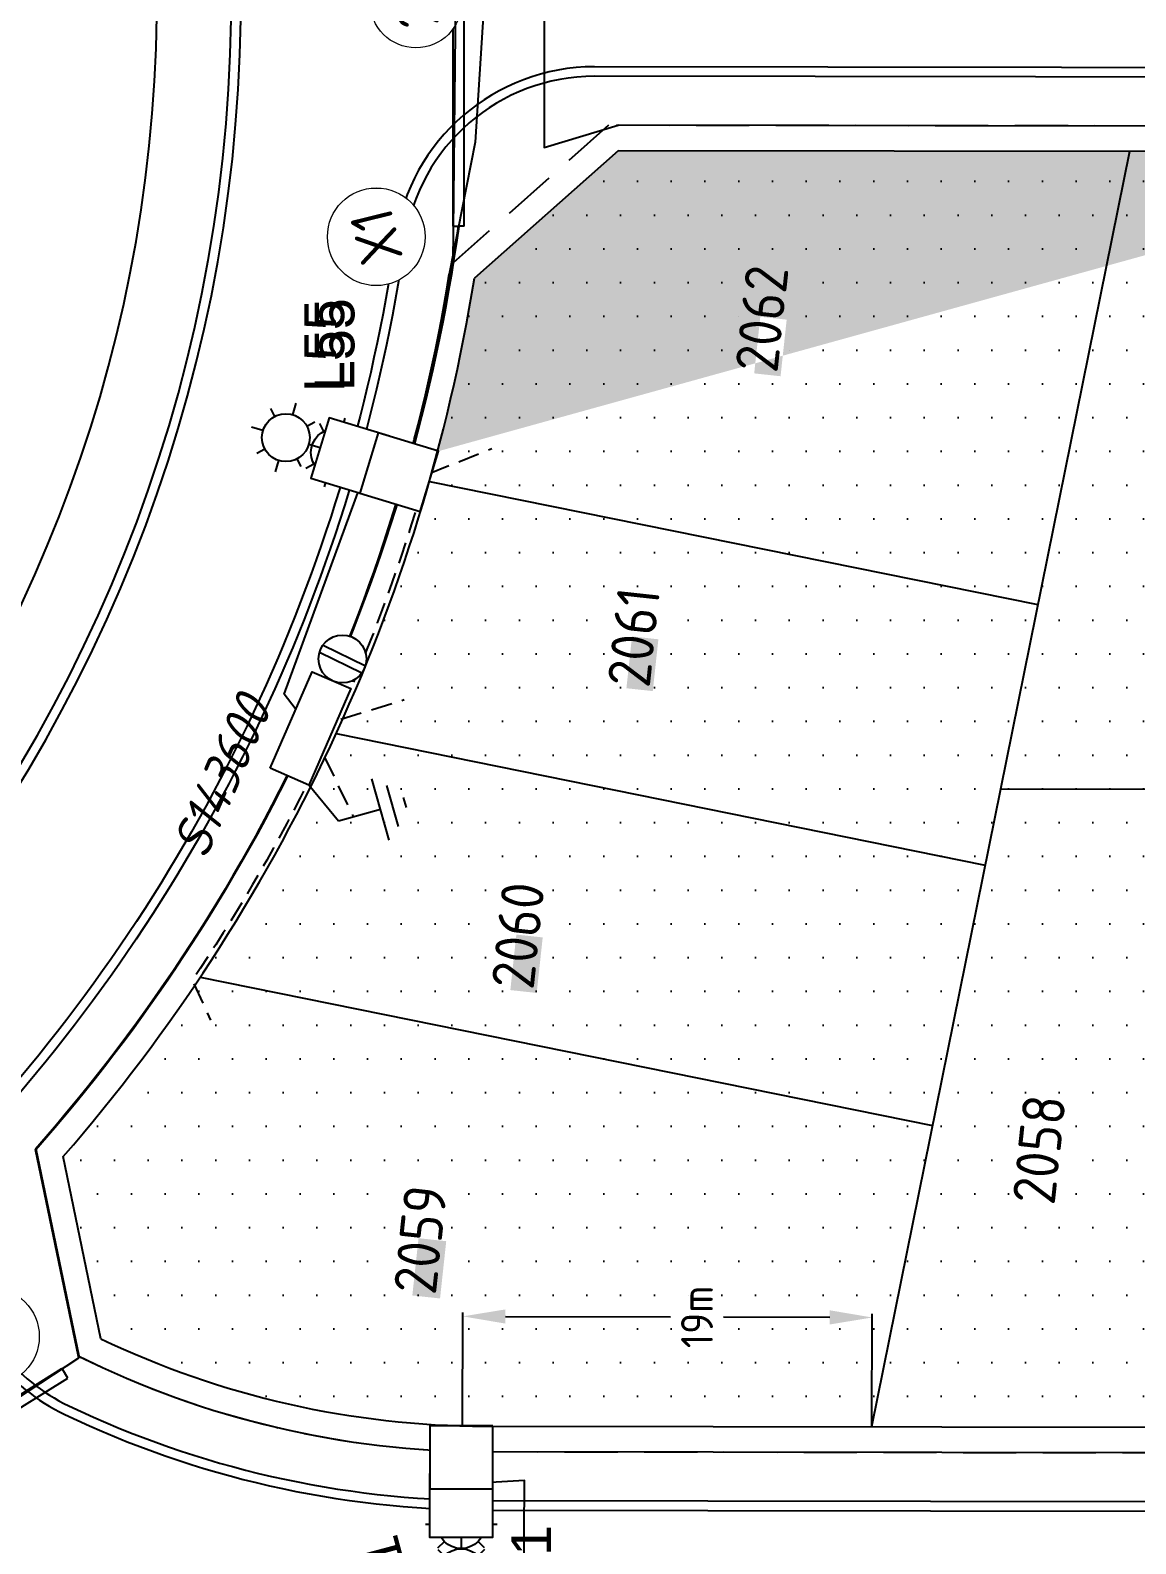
# Model space of a CAD drawing. Extents: x 294483 to 298733, y 6233899 to 6239242.
# Drawn here: x 296355.3 to 296407.3, y 6236561.4 to 6236632.6 of the extents above; entities that cross this region are included whole.
import ezdxf
from ezdxf.enums import TextEntityAlignment as Align

# ---------------------------------------------------------------- set-up
doc = ezdxf.new("R2010")
doc.units = 0
doc.header["$PDSIZE"] = -5
doc.linetypes.add('DASHED', pattern=[0.75, 0.5, -0.25])
doc.linetypes.add('Trench-Service', pattern=[1.5, 1, -0.5])
for name, color, linetype in [('_User Duct ID', 3, 'Continuous'), ('Duct_SP_NEW', 2, 'Continuous'), ('Equip_LV_NEW', 2, 'Continuous'), ('Equip_SP_SL_NEW', 2, 'Continuous'), ('Mains_HV_NEW_U72', 2, 'Continuous'), ('Mains_LV_NEW_T84', 2, 'Continuous'), ('Notes', 7, 'Continuous'), ('Notes_LV_MISC', 7, 'Continuous'), ('Notes_SL_MISC', 7, 'Continuous'), ('Notes_SP_NEW', 2, 'Continuous'), ('Services_SP_NEW_UG', 2, 'Trench-Service'), ('SupportsOH_SP_TR_HV_LV_SL_EXT', 7, 'Continuous'), ('SupportsUG_SP_LV_NEW', 2, 'Continuous'), ('SupportsUG_SP_LV_SL_NEW', 2, 'Continuous'), ('Trench_SP_NEW', 2, 'Continuous')]:
    doc.layers.add(name, color=color, linetype=linetype)
doc.layers.add('Cadastre Land Parcels_SP_EXT', color=9, linetype='Continuous', lineweight=5)
doc.styles.add('ieISOCP', font='isocp.shx')
doc.styles.add('POLE_LABEL', font='arial.ttf')
doc.styles.add('SL_LABEL', font='arial.ttf')
doc.styles.get("Standard").update_dxf_attribs({"font": 'isocp.shx'})
doc.linetypes.add('Cable 4', pattern='A,5.25,-0.1,["o",Standard,S=2,R=0,X=1.5,Y=-0.7],-4', length=9.35)
doc.linetypes.add('Cable New UG', pattern='A,7,-0.25,["x",Standard,S=2,R=0,X=0.2,Y=-0.8],-2.1', length=9.35)
doc.linetypes.add('IE Trench HV', pattern='A,7,-0.2,["/",Standard,S=3,R=0,X=0.6,Y=-1.4],-2.5', length=9.7)
doc.dimstyles.get("Standard").update_dxf_attribs({"dimtxt": 0.18, "dimasz": 0.18, "dimexe": 0.18, "dimexo": 0.0625, "dimgap": 0.09, "dimtad": 0, "dimtih": 1, "dimtoh": 1, "dimdec": 4, "dimzin": 0, "dimdsep": 46, "dimtxsty": 'Standard', "dimcen": 0.09, "dimadec": 0, "dimazin": 0, "dimtfac": 1, "dimtdec": 4, "dimtofl": 0, "dimtmove": 0, "dimatfit": 3, "dimfxl": 1, "dimtolj": 1, "dimtzin": 0, "dimarcsym": 0})

# ---------------------------------------------------------------- blocks, each defined once
blk = doc.blocks.new('PILLAR_NEW')
for tag, height, flags, p in [('ASSET_NUM', 2.5, 8, (2, 4)), ('STREET_CODE', 0.2, 9, (1.5, 2)), ('OWNED_BY', 0.2, 9, (1.5, 1.8)), ('OPERATED_BY', 0.2, 9, (1.5, 1.6))]:
    blk.add_attdef(tag, text='', height=height, dxfattribs=dict(flags=flags)).set_placement(p, align=Align.MIDDLE_LEFT)
blk.add_wipeout([(-2.475, 0.99), (2.475, 0.99), (2.475, -0.99), (-2.475, -0.99)])
at = {"lineweight": -3}
blk.add_lwpolyline([(-2.475, 0.99), (2.475, 0.99), (2.475, -0.99), (-2.475, -0.99)], close=True, dxfattribs=at)
for tag, flags, p in [('MAINTAINED_BY', 9, (1.5, 1.4)), ('STATE', 9, (1.5, 1.2)), ('SUPPORT_TYPE', 9, (1.5, 1)), ('USAGE', 9, (1.5, 0.8)), ('SUBURB', 9, (1.5, 0.2)), ('STREETNAME', 9, (1.5, 0)), ('LEGEND', 9, (1.5, 0.6)), ('PARENT', 9, (1.5, 0.4)), ('Z', 1, (1.5, -0.6)), ('LOCATION', 9, (1.5, -0.2)), ('NOTES', 9, (1.5, -0.4))]:
    blk.add_attdef(tag, text='', height=0.2, dxfattribs=dict(flags=flags)).set_placement(p, align=Align.MIDDLE_LEFT)
blk = doc.blocks.new('*U22')
blk.add_line((0, 0), (0, 0))
for tag, p, flags in [('Z', (0, 0), 1), ('OPERATED_BY', (0, -9.607), 9)]:
    blk.add_attdef(tag, p, '', height=0.2, dxfattribs=dict(flags=flags))
at = {"style": 'SL_LABEL', "flags": 9}
blk.add_attdef('STREET_CODE', text='', height=0.2, dxfattribs=at).set_placement((0, -0.2), align=Align.MIDDLE_LEFT)
for tag, height, flags, p in [('CONSTRUCTED_VOLTAGE', 0.2, 9, (0, -0.4)), ('CONTROL_TYPE', 0.2, 9, (0, -0.6)), ('LANTERN_PURPOSE', 0.2, 9, (0, -0.8)), ('LANTERN_TYPE', 0.2, 9, (0, -1)), ('NO_PHASES', 0.2, 9, (0, -1.2)), ('OPERATING_VOLTAGE', 0.2, 9, (0, -1.4)), ('ORIENTATION', 0.2, 9, (0, -1.6)), ('OWNED_BY', 0.2, 9, (0, -1.8)), ('LNUMBER', 2.5, 8, (1.2, -2.8)), ('STATE', 0.2, 9, (0, -2)), ('USAGE', 0.2, 9, (0, -2.2)), ('CEXIST', 0.2, 9, (0, -2.4)), ('CNEW', 0.2, 9, (0, -2.6)), ('CNUMBER', 0.2, 9, (0, -2.8)), ('CREMOVE', 0.2, 9, (0, -3)), ('CREPLACE', 0.2, 9, (0, -3.2)), ('LKINGHEIGHT', 0.2, 9, (0, -3.4)), ('LBRACKET', 0.2, 9, (0, -3.6)), ('LBRACKETVOCAB', 0.2, 9, (0, -3.8)), ('LCATEGORY', 0.2, 9, (0, -4)), ('LCHARGE1', 0.2, 9, (0, -4.2)), ('LCHARGE1PERCENT', 0.2, 9, (0, -4.4)), ('LCHARGE2', 0.2, 9, (0, -4.6)), ('LCHARGE2PERCENT', 0.2, 9, (0, -4.8)), ('LCHARGE3', 0.2, 9, (0, -5)), ('LCHARGE3PERCENT', 0.2, 9, (0, -5.2)), ('LEXIST', 0.2, 9, (0, -5.4)), ('LLAMP', 0.2, 9, (0, -5.6)), ('LLAMPVOCAB', 0.2, 9, (0, -5.8)), ('LMAST', 0.2, 9, (0, -6)), ('LMASTVOCAB', 0.2, 9, (0, -6.2)), ('LNEW', 0.2, 9, (0, -6.4)), ('LANTNUMBER', 0.2, 9, (0, -6.6)), ('LOUTREACH', 0.2, 9, (0, -7)), ('LOUTREACHVOCAB', 0.2, 9, (0, -7.2)), ('LRATECODE', 0.2, 9, (0, -7.4)), ('LREMOVE', 0.2, 9, (0, -7.6)), ('SUBURB', 0.2, 9, (0, -8.6)), ('LREPLACE', 0.2, 9, (0, -7.8)), ('LTYPE', 0.2, 9, (0, -8)), ('LTYPEVOCAB', 0.2, 9, (0, -8.2)), ('LEGEND', 0.2, 9, (0, -8.4)), ('STREETNAME', 0.2, 9, (0, -8.8)), ('LOCATION', 0.2, 9, (0, -9)), ('NOTES', 0.2, 9, (0, -9.2)), ('MAINTAINED_BY', 0.2, 9, (0, -9.863))]:
    blk.add_attdef(tag, text='', height=height, dxfattribs=dict(flags=flags)).set_placement(p, align=Align.MIDDLE_LEFT)
at = {"color": 82, "lineweight": 25, "true_color": 0x23df20}
blk.add_wipeout([(0, 5.718), (-0.431, 5.655), (-0.855, 5.45), (-1.18, 5.144), (-1.354, 4.864), (-1.5, 4.218), (-1.332, 3.527), (-1.061, 3.157), (-0.611, 2.848), (0, 2.718), (0.665, 2.874), (1.06, 3.157), (1.353, 3.57), (1.5, 4.218), (1.393, 4.773), (1.06, 5.278), (0.638, 5.575)], dxfattribs=at)
for p, q in [((0, 5.718), (0, 6.468)), ((-1.459, 5.676), (-1.061, 5.278)), ((1.458, 5.676), (1.06, 5.278)), ((-2.25, 4.218), (-1.5, 4.218)), ((1.5, 4.218), (2.25, 4.218)), ((-1.459, 2.759), (-1.061, 3.157)), ((1.458, 2.759), (1.06, 3.157)), ((0, 0), (0, 2.721))]:
    blk.add_line(p, q)
blk.add_circle((0, 4.218), 1.5)
blk = doc.blocks.new('COLUMN_NEW')
for tag, height, flags, p in [('ASSET_NUM', 2.5, 8, (2, 2)), ('STREETNAME', 0.2, 9, (1.5, -2)), ('LOCATION', 0.2, 9, (1.5, -2.2)), ('Z', 0.2, 1, (1.5, -2.8)), ('NOTES', 0.2, 9, (1.5, -2.4)), ('LABEL_ALIGNMENT', 0.2, 9, (1.5, -2.6))]:
    blk.add_attdef(tag, text='', height=height, dxfattribs=dict(flags=flags)).set_placement(p, align=Align.MIDDLE_LEFT)
blk.add_wipeout([(-1.485, -1.485), (1.485, -1.485), (1.485, 1.485), (-1.485, 1.485)])
at = {"lineweight": -3}
blk.add_lwpolyline([(-1.485, -1.485), (1.485, -1.485), (1.485, 1.485), (-1.485, 1.485)], close=True, dxfattribs=at)
at = {"style": 'POLE_LABEL', "flags": 9}
blk.add_attdef('STRUCTURE_PLANT_NUMBER', text='', height=0.2, dxfattribs=at).set_placement((1.5, 0.242), align=Align.MIDDLE_LEFT)
at = {"flags": 9}
for tag, p in [('STREET_CODE', (1.5, 0)), ('COLUMN_TYPE', (1.5, -0.2)), ('OWNED_BY', (1.5, -0.4)), ('OPERATED_BY', (1.5, -0.6)), ('MAINTAINED_BY', (1.5, -0.8)), ('STATE', (1.5, -1)), ('USAGE', (1.5, -1.2)), ('LEGEND', (1.5, -1.4)), ('SUBURB', (1.5, -1.8)), ('PARENT', (1.5, -1.6))]:
    blk.add_attdef(tag, text='', height=0.2, dxfattribs=at).set_placement(p, align=Align.MIDDLE_LEFT)
blk = doc.blocks.new('*U23')
blk.add_line((0, 0), (0, 0))
for tag, p, flags in [('Z', (0, 0), 1), ('OPERATED_BY', (0, -9.607), 9)]:
    blk.add_attdef(tag, p, '', height=0.2, dxfattribs=dict(flags=flags))
at = {"style": 'SL_LABEL', "flags": 9}
blk.add_attdef('STREET_CODE', text='', height=0.2, dxfattribs=at).set_placement((0, -0.2), align=Align.MIDDLE_LEFT)
for tag, height, flags, p in [('CONSTRUCTED_VOLTAGE', 0.2, 9, (0, -0.4)), ('CONTROL_TYPE', 0.2, 9, (0, -0.6)), ('LANTERN_PURPOSE', 0.2, 9, (0, -0.8)), ('LANTERN_TYPE', 0.2, 9, (0, -1)), ('NO_PHASES', 0.2, 9, (0, -1.2)), ('OPERATING_VOLTAGE', 0.2, 9, (0, -1.4)), ('ORIENTATION', 0.2, 9, (0, -1.6)), ('OWNED_BY', 0.2, 9, (0, -1.8)), ('LNUMBER', 2.5, 8, (1.2, -2.8)), ('STATE', 0.2, 9, (0, -2)), ('USAGE', 0.2, 9, (0, -2.2)), ('CEXIST', 0.2, 9, (0, -2.4)), ('CNEW', 0.2, 9, (0, -2.6)), ('CNUMBER', 0.2, 9, (0, -2.8)), ('CREMOVE', 0.2, 9, (0, -3)), ('CREPLACE', 0.2, 9, (0, -3.2)), ('LKINGHEIGHT', 0.2, 9, (0, -3.4)), ('LBRACKET', 0.2, 9, (0, -3.6)), ('LBRACKETVOCAB', 0.2, 9, (0, -3.8)), ('LCATEGORY', 0.2, 9, (0, -4)), ('LCHARGE1', 0.2, 9, (0, -4.2)), ('LCHARGE1PERCENT', 0.2, 9, (0, -4.4)), ('LCHARGE2', 0.2, 9, (0, -4.6)), ('LCHARGE2PERCENT', 0.2, 9, (0, -4.8)), ('LCHARGE3', 0.2, 9, (0, -5)), ('LCHARGE3PERCENT', 0.2, 9, (0, -5.2)), ('LEXIST', 0.2, 9, (0, -5.4)), ('LLAMP', 0.2, 9, (0, -5.6)), ('LLAMPVOCAB', 0.2, 9, (0, -5.8)), ('LMAST', 0.2, 9, (0, -6)), ('LMASTVOCAB', 0.2, 9, (0, -6.2)), ('LNEW', 0.2, 9, (0, -6.4)), ('LANTNUMBER', 0.2, 9, (0, -6.6)), ('LOUTREACH', 0.2, 9, (0, -7)), ('LOUTREACHVOCAB', 0.2, 9, (0, -7.2)), ('LRATECODE', 0.2, 9, (0, -7.4)), ('LREMOVE', 0.2, 9, (0, -7.6)), ('SUBURB', 0.2, 9, (0, -8.6)), ('LREPLACE', 0.2, 9, (0, -7.8)), ('LTYPE', 0.2, 9, (0, -8)), ('LTYPEVOCAB', 0.2, 9, (0, -8.2)), ('LEGEND', 0.2, 9, (0, -8.4)), ('STREETNAME', 0.2, 9, (0, -8.8)), ('LOCATION', 0.2, 9, (0, -9)), ('NOTES', 0.2, 9, (0, -9.2)), ('MAINTAINED_BY', 0.2, 9, (0, -9.863))]:
    blk.add_attdef(tag, text='', height=height, dxfattribs=dict(flags=flags)).set_placement(p, align=Align.MIDDLE_LEFT)
at = {"color": 82, "lineweight": 25, "true_color": 0x23df20}
blk.add_wipeout([(0, 5.718), (-0.431, 5.655), (-0.855, 5.45), (-1.18, 5.144), (-1.354, 4.864), (-1.5, 4.218), (-1.332, 3.527), (-1.061, 3.157), (-0.611, 2.848), (0, 2.718), (0.665, 2.874), (1.06, 3.157), (1.353, 3.57), (1.5, 4.218), (1.393, 4.773), (1.06, 5.278), (0.638, 5.575)], dxfattribs=at)
for p, q in [((0, 5.718), (0, 6.468)), ((-1.459, 5.676), (-1.061, 5.278)), ((1.458, 5.676), (1.06, 5.278)), ((-2.25, 4.218), (-1.5, 4.218)), ((1.5, 4.218), (2.25, 4.218)), ((-1.459, 2.759), (-1.061, 3.157)), ((1.458, 2.759), (1.06, 3.157)), ((0, 0), (0, 2.721))]:
    blk.add_line(p, q)
blk.add_circle((0, 4.218), 1.5)
blk = doc.blocks.new('DUCT_INDICATOR')
at = {"color": 7, "lineweight": 9}
blk.add_attdef('CODE', text='', height=1.8, dxfattribs=at).set_placement((-4.396, 4.914), align=Align.MIDDLE_CENTER)
at = {"color": 7, "linetype": 'Continuous'}
blk.add_wipeout([(0, 2.874), (-0.984, 2.701), (-1.603, 2.386), (-2.177, 1.877), (-2.673, 1.056), (-2.874, 0), (-2.738, -0.873), (-2.4, -1.582), (-1.974, -2.089), (-1.133, -2.642), (-0.477, -2.834), (0.747, -2.775), (1.67, -2.339), (2.395, -1.589), (2.694, -1.002), (2.843, -0.422), (2.874, 0), (2.82, 0.556), (2.676, 1.05), (2.485, 1.444), (2.19, 1.862), (1.811, 2.232), (1.321, 2.553), (0.849, 2.746)], dxfattribs=at)
at = {"color": 7, "lineweight": 18}
blk.add_circle((0, 0), 2.874, dxfattribs=at)
at = {"color": 7, "lineweight": 9, "flags": 1}
blk.add_attdef('Z', (0, 0), '', height=0.2, dxfattribs=at)
blk = doc.blocks.new('*U114')
blk.add_line((0, 0), (0, 0))
for tag, p, flags in [('Z', (0, 0), 1), ('OPERATED_BY', (0, -9.607), 9)]:
    blk.add_attdef(tag, p, '', height=0.2, dxfattribs=dict(flags=flags))
at = {"style": 'SL_LABEL', "flags": 9}
blk.add_attdef('STREET_CODE', text='', height=0.2, dxfattribs=at).set_placement((0, -0.2), align=Align.MIDDLE_LEFT)
for tag, height, flags, p in [('CONSTRUCTED_VOLTAGE', 0.2, 9, (0, -0.4)), ('CONTROL_TYPE', 0.2, 9, (0, -0.6)), ('LANTERN_PURPOSE', 0.2, 9, (0, -0.8)), ('LANTERN_TYPE', 0.2, 9, (0, -1)), ('NO_PHASES', 0.2, 9, (0, -1.2)), ('OPERATING_VOLTAGE', 0.2, 9, (0, -1.4)), ('ORIENTATION', 0.2, 9, (0, -1.6)), ('OWNED_BY', 0.2, 9, (0, -1.8)), ('LNUMBER', 2.5, 8, (1.2, -2.8)), ('STATE', 0.2, 9, (0, -2)), ('USAGE', 0.2, 9, (0, -2.2)), ('CEXIST', 0.2, 9, (0, -2.4)), ('CNEW', 0.2, 9, (0, -2.6)), ('CNUMBER', 0.2, 9, (0, -2.8)), ('CREMOVE', 0.2, 9, (0, -3)), ('CREPLACE', 0.2, 9, (0, -3.2)), ('LKINGHEIGHT', 0.2, 9, (0, -3.4)), ('LBRACKET', 0.2, 9, (0, -3.6)), ('LBRACKETVOCAB', 0.2, 9, (0, -3.8)), ('LCATEGORY', 0.2, 9, (0, -4)), ('LCHARGE1', 0.2, 9, (0, -4.2)), ('LCHARGE1PERCENT', 0.2, 9, (0, -4.4)), ('LCHARGE2', 0.2, 9, (0, -4.6)), ('LCHARGE2PERCENT', 0.2, 9, (0, -4.8)), ('LCHARGE3', 0.2, 9, (0, -5)), ('LCHARGE3PERCENT', 0.2, 9, (0, -5.2)), ('LEXIST', 0.2, 9, (0, -5.4)), ('LLAMP', 0.2, 9, (0, -5.6)), ('LLAMPVOCAB', 0.2, 9, (0, -5.8)), ('LMAST', 0.2, 9, (0, -6)), ('LMASTVOCAB', 0.2, 9, (0, -6.2)), ('LNEW', 0.2, 9, (0, -6.4)), ('LANTNUMBER', 0.2, 9, (0, -6.6)), ('LOUTREACH', 0.2, 9, (0, -7)), ('LOUTREACHVOCAB', 0.2, 9, (0, -7.2)), ('LRATECODE', 0.2, 9, (0, -7.4)), ('LREMOVE', 0.2, 9, (0, -7.6)), ('SUBURB', 0.2, 9, (0, -8.6)), ('LREPLACE', 0.2, 9, (0, -7.8)), ('LTYPE', 0.2, 9, (0, -8)), ('LTYPEVOCAB', 0.2, 9, (0, -8.2)), ('LEGEND', 0.2, 9, (0, -8.4)), ('STREETNAME', 0.2, 9, (0, -8.8)), ('LOCATION', 0.2, 9, (0, -9)), ('NOTES', 0.2, 9, (0, -9.2)), ('MAINTAINED_BY', 0.2, 9, (0, -9.863))]:
    blk.add_attdef(tag, text='', height=height, dxfattribs=dict(flags=flags)).set_placement(p, align=Align.MIDDLE_LEFT)
at = {"color": 82, "lineweight": 25, "true_color": 0x23df20}
blk.add_wipeout([(0, 5.718), (-0.431, 5.655), (-0.855, 5.45), (-1.18, 5.144), (-1.354, 4.864), (-1.5, 4.218), (-1.332, 3.527), (-1.061, 3.157), (-0.611, 2.848), (0, 2.718), (0.665, 2.874), (1.06, 3.157), (1.353, 3.57), (1.5, 4.218), (1.393, 4.773), (1.06, 5.278), (0.638, 5.575)], dxfattribs=at)
for p, q in [((0, 5.718), (0, 6.468)), ((-1.459, 5.676), (-1.061, 5.278)), ((1.458, 5.676), (1.06, 5.278)), ((-2.25, 4.218), (-1.5, 4.218)), ((1.5, 4.218), (2.25, 4.218)), ((-1.459, 2.759), (-1.061, 3.157)), ((1.458, 2.759), (1.06, 3.157)), ((0, 0), (0, 2.721))]:
    blk.add_line(p, q)
blk.add_circle((0, 4.218), 1.5)
blk = doc.blocks.new('*U118')
blk.add_line((0, 0), (0, 0))
for tag, p, flags in [('Z', (0, 0), 1), ('OPERATED_BY', (0, -9.607), 9)]:
    blk.add_attdef(tag, p, '', height=0.2, dxfattribs=dict(flags=flags))
at = {"style": 'SL_LABEL', "flags": 9}
blk.add_attdef('STREET_CODE', text='', height=0.2, dxfattribs=at).set_placement((0, -0.2), align=Align.MIDDLE_LEFT)
for tag, height, flags, p in [('CONSTRUCTED_VOLTAGE', 0.2, 9, (0, -0.4)), ('CONTROL_TYPE', 0.2, 9, (0, -0.6)), ('LANTERN_PURPOSE', 0.2, 9, (0, -0.8)), ('LANTERN_TYPE', 0.2, 9, (0, -1)), ('NO_PHASES', 0.2, 9, (0, -1.2)), ('OPERATING_VOLTAGE', 0.2, 9, (0, -1.4)), ('ORIENTATION', 0.2, 9, (0, -1.6)), ('OWNED_BY', 0.2, 9, (0, -1.8)), ('LNUMBER', 2.5, 8, (1.2, -2.8)), ('STATE', 0.2, 9, (0, -2)), ('USAGE', 0.2, 9, (0, -2.2)), ('CEXIST', 0.2, 9, (0, -2.4)), ('CNEW', 0.2, 9, (0, -2.6)), ('CNUMBER', 0.2, 9, (0, -2.8)), ('CREMOVE', 0.2, 9, (0, -3)), ('CREPLACE', 0.2, 9, (0, -3.2)), ('LKINGHEIGHT', 0.2, 9, (0, -3.4)), ('LBRACKET', 0.2, 9, (0, -3.6)), ('LBRACKETVOCAB', 0.2, 9, (0, -3.8)), ('LCATEGORY', 0.2, 9, (0, -4)), ('LCHARGE1', 0.2, 9, (0, -4.2)), ('LCHARGE1PERCENT', 0.2, 9, (0, -4.4)), ('LCHARGE2', 0.2, 9, (0, -4.6)), ('LCHARGE2PERCENT', 0.2, 9, (0, -4.8)), ('LCHARGE3', 0.2, 9, (0, -5)), ('LCHARGE3PERCENT', 0.2, 9, (0, -5.2)), ('LEXIST', 0.2, 9, (0, -5.4)), ('LLAMP', 0.2, 9, (0, -5.6)), ('LLAMPVOCAB', 0.2, 9, (0, -5.8)), ('LMAST', 0.2, 9, (0, -6)), ('LMASTVOCAB', 0.2, 9, (0, -6.2)), ('LNEW', 0.2, 9, (0, -6.4)), ('LANTNUMBER', 0.2, 9, (0, -6.6)), ('LOUTREACH', 0.2, 9, (0, -7)), ('LOUTREACHVOCAB', 0.2, 9, (0, -7.2)), ('LRATECODE', 0.2, 9, (0, -7.4)), ('LREMOVE', 0.2, 9, (0, -7.6)), ('SUBURB', 0.2, 9, (0, -8.6)), ('LREPLACE', 0.2, 9, (0, -7.8)), ('LTYPE', 0.2, 9, (0, -8)), ('LTYPEVOCAB', 0.2, 9, (0, -8.2)), ('LEGEND', 0.2, 9, (0, -8.4)), ('STREETNAME', 0.2, 9, (0, -8.8)), ('LOCATION', 0.2, 9, (0, -9)), ('NOTES', 0.2, 9, (0, -9.2)), ('MAINTAINED_BY', 0.2, 9, (0, -9.863))]:
    blk.add_attdef(tag, text='', height=height, dxfattribs=dict(flags=flags)).set_placement(p, align=Align.MIDDLE_LEFT)
at = {"color": 82, "lineweight": 25, "true_color": 0x23df20}
blk.add_wipeout([(0, 5.718), (-0.431, 5.655), (-0.855, 5.45), (-1.18, 5.144), (-1.354, 4.864), (-1.5, 4.218), (-1.332, 3.527), (-1.061, 3.157), (-0.611, 2.848), (0, 2.718), (0.665, 2.874), (1.06, 3.157), (1.353, 3.57), (1.5, 4.218), (1.393, 4.773), (1.06, 5.278), (0.638, 5.575)], dxfattribs=at)
for p, q in [((0, 5.718), (0, 6.468)), ((-1.459, 5.676), (-1.061, 5.278)), ((1.458, 5.676), (1.06, 5.278)), ((-2.25, 4.218), (-1.5, 4.218)), ((1.5, 4.218), (2.25, 4.218)), ((-1.459, 2.759), (-1.061, 3.157)), ((1.458, 2.759), (1.06, 3.157)), ((0, 0), (0, 2.721))]:
    blk.add_line(p, q)
blk.add_circle((0, 4.218), 1.5)
blk = doc.blocks.new('*U197')
for tag, flags, p in [('ACTUAL_STATUS', 9, (1.5, 0)), ('STATE', 9, (1.5, -1)), ('CONSTRUCTED_VOLTAGE', 9, (1.5, -0.2)), ('NO_PHASES', 9, (1.5, -0.4)), ('OPERATING_VOLTAGE', 9, (1.5, -0.6)), ('ORIENTATION', 9, (1.5, -0.8)), ('SWITCH_TYPE', 9, (1.5, -1.2)), ('USAGE', 9, (1.5, -1.4)), ('NOTES', 9, (1.5, -1.6)), ('OWNED_BY', 9, (1.5, -1.8)), ('TYPE', 9, (1.5, -2.6)), ('Z', 1, (1.5, -2.8)), ('OPERATED_BY', 9, (1.5, -2)), ('MAINTAINED_BY', 9, (1.5, -2.2)), ('NUMBER_OF_PHASES', 9, (1.5, -2.4))]:
    blk.add_attdef(tag, text='', height=0.2, dxfattribs=dict(flags=flags)).set_placement(p, align=Align.MIDDLE_LEFT)
blk.add_wipeout([(9.718, -6.102), (9.906, -6.096), (10.091, -6.066), (10.271, -6.013), (10.443, -5.938), (10.604, -5.842), (10.752, -5.727), (10.884, -5.593), (10.999, -5.445), (11.094, -5.283), (11.168, -5.111), (11.22, -4.93), (11.249, -4.745), (11.254, -4.557), (11.236, -4.371), (11.194, -4.188), (11.13, -4.011), (11.044, -3.844), (10.938, -3.69), (10.814, -3.549), (10.673, -3.426), (10.517, -3.321), (10.35, -3.236), (10.173, -3.173), (9.99, -3.133), (9.803, -3.115), (9.616, -3.122), (9.43, -3.152), (9.25, -3.205), (9.078, -3.28), (8.917, -3.376), (8.769, -3.491), (8.637, -3.624), (8.523, -3.773), (8.428, -3.935), (8.354, -4.107), (8.302, -4.287), (8.273, -4.473), (8.268, -4.66), (8.286, -4.847), (8.327, -5.03), (8.391, -5.206), (8.477, -5.373), (8.583, -5.528), (8.708, -5.668), (8.849, -5.792), (9.004, -5.897), (9.172, -5.982), (9.348, -6.045), (9.531, -6.085)])
for p, q in [((10.664, -3.411), (8.514, -5.443)), ((11.007, -3.775), (8.858, -5.806))]:
    blk.add_line(p, q)
blk.add_circle((9.761, -4.609), 1.5)
blk = doc.blocks.new('Earth')
for p, q in [((0, -2.044), (0, 0)), ((-1.5, -2.044), (1.5, -2.044)), ((-1, -2.644), (1, -2.644)), ((-0.25, -3.244), (0.25, -3.244))]:
    blk.add_line(p, q)
blk = doc.blocks.new('*D247')
at = {"layer": 'Defpoints', "color": 0, "lineweight": 0, "transparency": 16777216}
for p in [(296375.654, 6236572.122), (296375.64, 6236566.928, 7.5), (296394.901, 6236566.876)]:
    blk.add_point(p, dxfattribs=at)
at = {"layer": 'Notes', "color": 0, "lineweight": -2, "transparency": 16777216}
for p, q in [((296375.64, 6236566.99), (296375.655, 6236572.302)), ((296377.654, 6236572.116), (296385.421, 6236572.095)), ((296392.915, 6236572.075), (296387.921, 6236572.088)), ((296394.901, 6236566.938), (296394.916, 6236572.249))]:
    blk.add_line(p, q, dxfattribs=at)
at = {"layer": 'Notes', "color": 0, "lineweight": 0, "transparency": 16777216}
for points in [[(296377.655, 6236572.449), (296377.653, 6236571.783), (296375.654, 6236572.122)], [(296392.916, 6236572.408), (296392.914, 6236571.741), (296394.915, 6236572.069)]]:
    blk.add_solid(points, dxfattribs=at)
at = {"layer": 'Notes', "color": 0, "transparency": 16777216, "insert": (296386.671, 6236572.092), "char_height": 1.5, "attachment_point": 5, "rotation": 90}
blk.add_mtext('\\A1;19m', dxfattribs=at)

msp = doc.modelspace()

# ---------------------------------------------------------------- hatches: boundary and pattern name
at = {"layer": 'Notes'}
h = msp.add_hatch(dxfattribs=at)
h.set_pattern_fill('DOTS', color=256)
h.paths.add_polyline_path([(296400.22553, 6236593.35019), (296369.69486, 6236599.53407, -0.03958985), (296363.29671, 6236588.07617), (296397.74408, 6236581.09897)])
h.paths.add_polyline_path([(296413.44924, 6236596.90489), (296400.94926, 6236596.92335), (296400.22553, 6236593.35019), (296397.74408, 6236581.09897), (296394.87467, 6236566.93229), (296413.40493, 6236566.90492)], flags=16)
h.paths.add_polyline_path([(296379.12893, 6236587.33563), (296379.4112, 6236589.94671), (296378.17077, 6236590.0808), (296377.8885, 6236587.46972)], flags=24)
h = msp.add_hatch(dxfattribs=at)
h.set_pattern_fill('DOTS', color=256)
h.paths.add_polyline_path([(296397.74408, 6236581.09897), (296363.29671, 6236588.07617, -0.03199567), (296356.85455, 6236579.64368), (296358.62938, 6236571.07059, 0.10496956), (296375.58451, 6236566.97536), (296377.06279, 6236566.97536), (296377.06279, 6236566.9586), (296394.87467, 6236566.93229)])
h.paths.add_polyline_path([(296413.44924, 6236596.90489), (296400.94926, 6236596.92335), (296400.22553, 6236593.35019), (296397.74408, 6236581.09897), (296394.87467, 6236566.93229), (296413.40493, 6236566.90492)], flags=16)
h.paths.add_polyline_path([(296374.58087, 6236572.96484), (296374.87207, 6236575.65848), (296373.56877, 6236575.79937), (296373.27758, 6236573.10574)], flags=24)
h.paths.add_polyline_path([(296379.12893, 6236587.33563), (296379.4112, 6236589.94671), (296378.17077, 6236590.0808), (296377.8885, 6236587.46972)], flags=24)

# ---------------------------------------------------------------- linework, layer by layer
at = {"layer": 'Cadastre Land Parcels_SP_EXT'}
for p, q in [((296382.96411, 6236626.94995), (296376.2015, 6236620.95993)), ((296568.59185, 6236626.67575), (296382.96411, 6236626.94995)), ((296407.02384, 6236626.91441), (296394.87467, 6236566.93229)), ((296374.07824, 6236611.40006), (296402.70697, 6236605.60141)), ((296369.69486, 6236599.53407), (296400.22553, 6236593.35019)), ((296571.58534, 6236596.6713), (296400.94926, 6236596.92335)), ((296363.29671, 6236588.07617), (296397.74408, 6236581.09897)), ((296376.69068, 6236566.95915), (296537.12924, 6236566.72216))]:
    msp.add_line(p, q, dxfattribs=at)
at = {"layer": 'Duct_SP_NEW'}
for p, q in [((296375.20116, 6236623.40426), (296375.20209, 6236647.98298)), ((296375.72116, 6236623.40424), (296375.72209, 6236647.98296)), ((296375.20116, 6236623.40426), (296375.46116, 6236623.40425)), ((296375.72116, 6236623.40424), (296375.46116, 6236623.40425)), ((296345.12209, 6236562.36004), (296356.78916, 6236569.66358)), ((296345.398, 6236561.91927), (296357.06507, 6236569.22282)), ((296356.78916, 6236569.66358), (296356.92712, 6236569.4432)), ((296357.06507, 6236569.22282), (296356.92712, 6236569.4432))]:
    msp.add_line(p, q, dxfattribs=at)
at = {"layer": 'Mains_LV_NEW_T84', "color": 170, "linetype": 'Cable New UG', "ltscale": 0.75}
for p, q in [((296569.12102, 6236627.87773), (296382.96588, 6236628.14995)), ((296376.68891, 6236565.75915), (296480.81903, 6236565.60534))]:
    msp.add_line(p, q, dxfattribs=at)
at = {"layer": 'Mains_LV_NEW_T84', "color": 170, "linetype": 'Cable New UG', "ltscale": 0.75, "flags": 128}
for points in [[(296339.9077, 6236665.27861), (296333.42974, 6236665.60638), (296333.15813, 6236660.23837), (296354.05394, 6236659.47524), (296354.36334, 6236673.28269), (296367.34917, 6236673.28269), (296369.12919, 6236650.17071), (296379.48733, 6236639.89446), (296379.48733, 6236627.10928), (296382.96588, 6236628.14995)], [(296339.9077, 6236669.29549), (296330.65674, 6236669.56046), (296330.21854, 6236657.26661), (296357.78717, 6236656.24202), (296357.79583, 6236670.87426), (296365.41484, 6236670.86437), (296366.85433, 6236649.31192), (296376.97409, 6236638.92456), (296376.24002, 6236627.35397), (296375.01674, 6236621.15055)]]:
    msp.add_lwpolyline(points, dxfattribs=at)
at = {"layer": 'Mains_LV_NEW_T84', "color": 150, "linetype": 'Cable 4', "ltscale": 0.5, "flags": 128}
for points in [[(296368.48637, 6236599.77885), (296367.24177, 6236601.38333), (296371.23711, 6236612.26543), (296371.23711, 6236612.26543), (296371.23711, 6236612.26543), (296371.23711, 6236612.26543)], [(296374.09582, 6236552.14755), (296375.96765, 6236554.56292), (296378.49209, 6236554.28481), (296378.55882, 6236564.40101), (296375.61477, 6236564.22756), (296375.61477, 6236564.22756), (296375.61477, 6236564.22756), (296375.61477, 6236564.22756)]]:
    msp.add_lwpolyline(points, dxfattribs=at)
at = {"layer": 'Mains_LV_NEW_T84', "color": 170, "linetype": 'Cable New UG', "ltscale": 0.75}
msp.add_lwpolyline([(296357.57384, 6236570.24986), (296355.56054, 6236579.9749)], dxfattribs=at)
for centre, radius, start, end in [((296294.1497, 6236634.17709), 81.90951, 318.5678573, 350.849067), ((296376.75285, 6236608.9591), 43.2, 243.6432674, 269.9153667), ((296376.76356, 6236609.0308), 56.87171, 236.0017987, 269.904686)]:
    msp.add_arc(centre, radius, start, end, dxfattribs=at)
at = {"layer": 'Notes'}
for p, q in [((296382.96411, 6236626.94995), (296376.2015, 6236620.95993)), ((296568.59185, 6236626.67575), (296382.96411, 6236626.94995)), ((296407.02384, 6236626.91441), (296394.87467, 6236566.93229)), ((296571.58534, 6236596.6713), (296400.94926, 6236596.92335)), ((296363.29671, 6236588.07617), (296397.74408, 6236581.09897))]:
    msp.add_line(p, q, dxfattribs=at)
at = {"layer": 'Notes', "color": 254, "true_color": 0xd1d1d1}
msp.add_lwpolyline([(296356.9249, 6236567.50723, 0.11163267), (296376.68494, 6236563.00913), (296533.95477, 6236562.77683, -0.0146664), (296540.05472, 6236562.58884), (296556.94578, 6236561.57181, 0.31529927), (296566.18354, 6236567.24478), (296568.81445, 6236573.3112, 0.0789553), (296576.31232, 6236602.4782), (296577.99207, 6236620.28847, 0.44159056), (296568.59778, 6236630.62578), (296381.85437, 6236630.90158, 0.37308249), (296372.48811, 6236622.80694, -0.14409297), (296353.87542, 6236582.23736, 0.49575415), (296356.9249, 6236567.50723)], format="xyb", dxfattribs=at)
at = {"layer": 'Notes', "color": 254, "true_color": 0xd1d1d1, "flags": 128}
for points in [[(296357.11908, 6236567.91317, 0.11163267), (296376.68561, 6236563.45913), (296533.95544, 6236563.22683, -0.0146664), (296540.08177, 6236563.03803), (296556.97283, 6236562.021, 0.31529927), (296565.7707, 6236567.42383), (296568.4016, 6236573.49025, 0.0789553), (296575.86431, 6236602.52045), (296577.54406, 6236620.33072, 0.44159056), (296568.59711, 6236630.17578), (296381.85371, 6236630.45158, 0.37308249), (296372.93346, 6236622.7424, -0.14409297), (296354.21481, 6236581.94188, 0.49575415), (296357.11908, 6236567.91317)], [(296533.94281, 6236554.67684), (296376.67298, 6236554.90914, -0.15972766), (296344.69001, 6236565.44611, 0.30010258), (296334.2974, 6236565.98633, -0.08060361), (296310.69151, 6236556.8221, 0.41088879), (296303.39115, 6236545.71895), (296307.25603, 6236526.4635, -0.01351797), (296313.19194, 6236492.09972, 0.40616914), (296323.64229, 6236484.07), (296343.00894, 6236486.33593, -0.02949592), (296355.2542, 6236487.04077), (296501.0158, 6236486.82543, -0.01466629), (296507.1157, 6236486.63745)], [(296507.14274, 6236487.08663, 0.01466629), (296501.01646, 6236487.27543), (296355.25486, 6236487.49077, 0.02949592), (296342.95664, 6236486.78288), (296323.59, 6236484.51695, -0.40616914), (296313.63729, 6236492.16431, 0.01351797), (296307.69723, 6236526.55205), (296303.83235, 6236545.8075, -0.41088879), (296310.78507, 6236556.38193, 0.08060361), (296334.52534, 6236565.59833, -0.30010258), (296344.42306, 6236565.08384, 0.15972766), (296376.67231, 6236554.45914), (296533.94214, 6236554.22684)]]:
    msp.add_lwpolyline(points, format="xyb", dxfattribs=at)
at = {"layer": 'Notes', "flags": 128}
msp.add_lwpolyline([(296358.62938, 6236571.07059), (296356.85455, 6236579.64368)], dxfattribs=at)
msp.add_lwpolyline([(296358.62938, 6236571.07059), (296356.85455, 6236579.64368)], dxfattribs=at)
at = {"layer": 'Notes', "color": 254, "true_color": 0xd1d1d1}
for centre, radius, start, end in [((296730.26881, 6236654.56405), 439.95, 144.4614014, 185.1853716), ((296730.26881, 6236654.56405), 439.5, 144.4614014, 185.1853716), ((296294.25537, 6236634.14452), 70.5, 282.3063595, 5.939383), ((296294.25537, 6236634.14452), 70.95, 282.3063595, 5.939383)]:
    msp.add_arc(centre, radius, start, end, dxfattribs=at)
at = {"layer": 'Notes'}
for centre, radius, start, end in [((296730.26881, 6236654.56405), 435, 144.6612315, 185.1853716), ((296294.25538, 6236634.14455), 67, 283.4934749, 5.9393524), ((296294.25538, 6236634.14455), 67, 283.4934749, 5.9393524), ((296294.25538, 6236634.14455), 83, 318.9561119, 350.8598001), ((296376.75285, 6236608.9591), 42, 244.4364863, 269.9153667)]:
    msp.add_arc(centre, radius, start, end, dxfattribs=at)
at = {"layer": 'Notes_LV_MISC', "flags": 128}
msp.add_lwpolyline([(296369.8105, 6236595.41401), (296368.40547, 6236597.11442)], dxfattribs=at)
at = {"layer": 'Services_SP_NEW_UG', "flags": 128}
for points in [[(296368.48637, 6236599.77885), (296370.38248, 6236601.65247), (296370.39165, 6236601.64848, 0.03348074), (296373.93959, 6236611.71537), (296377.0112, 6236612.94447)], [(296368.48637, 6236599.77885), (296368.31953, 6236597.15186), (296368.29747, 6236597.1078, -0.03254701), (296362.92779, 6236587.93241), (296363.78303, 6236586.04843)]]:
    msp.add_lwpolyline(points, format="xyb", dxfattribs=at)
for points in [[(296368.48637, 6236599.77885), (296372.89328, 6236601.13129)], [(296368.48637, 6236599.77885), (296370.4969, 6236595.63062)]]:
    msp.add_lwpolyline(points, dxfattribs=at)
at = {"layer": 'Trench_SP_NEW', "color": 160, "linetype": 'DASHED', "ltscale": 5}
for p, q in [((296382.50981, 6236628.1506), (296375.20229, 6236621.67615)), ((296569.12688, 6236627.87496), (296382.50981, 6236628.1506)), ((296376.68891, 6236565.75915), (296523.4424, 6236565.54238))]:
    msp.add_line(p, q, dxfattribs=at)
at = {"layer": 'Trench_SP_NEW', "color": 10, "linetype": 'IE Trench HV', "lineweight": 35, "ltscale": 0.35, "flags": 128}
msp.add_lwpolyline([(296357.57866, 6236570.24747), (296355.55809, 6236579.98536)], dxfattribs=at)
at = {"layer": 'Trench_SP_NEW', "color": 160, "linetype": 'DASHED', "ltscale": 5, "flags": 128}
msp.add_lwpolyline([(296552.47524, 6236542.54783), (296546.97471, 6236551.30256), (296536.63796, 6236551.92287), (296406.7971, 6236552.11466), (296376.66895, 6236552.15917, -0.14901783), (296344.96278, 6236561.88101), (296344.96278, 6236561.88101)], format="xyb", dxfattribs=at)
at = {"layer": 'Trench_SP_NEW', "color": 10, "linetype": 'IE Trench HV', "lineweight": 35, "ltscale": 0.35}
msp.add_arc((296293.19322, 6236634.84438), 83.05956, 318.6636514, 352.0832528, dxfattribs=at)
at = {"layer": 'Trench_SP_NEW', "color": 160, "linetype": 'DASHED', "ltscale": 5}
msp.add_arc((296376.75285, 6236608.9591), 43.2, 243.650399, 269.9153667, dxfattribs=at)

# ---------------------------------------------------------------- block references
at = {"layer": 'Notes_LV_MISC', "rotation": 105.7153698142324}
msp.add_blockref('Earth', (296369.8105, 6236595.41401), dxfattribs=at)

# ---------------------------------------------------------------- texts
at = {"layer": 'Notes', "linetype": 'Continuous', "lineweight": 25, "style": 'ieISOCP'}
for s, p in [('2062', (296390.44875, 6236616.46049)), ('2061', (296384.43721, 6236601.65009)), ('2060', (296378.97597, 6236587.45165)), ('2058', (296403.48864, 6236577.31813)), ('2059', (296374.37666, 6236573.09701))]:
    msp.add_text(s, height=2, rotation=83.83, dxfattribs=at).set_placement(p)

# ---------------------------------------------------------------- next in the draw order: block references
at = {"layer": 'Equip_SP_SL_NEW', "linetype": 'Continuous'}
ref = msp.add_blockref('*U23', (296372.65767, 6236611.83275), dxfattribs=dict(at, xscale=0.7500000000000001, yscale=0.7500000000000001, zscale=0.7500000000000001, rotation=73.05997292094622))
ref.add_attrib('ASSET_NUM', 'L55', dxfattribs={"layer": 'SupportsOH_SP_TR_HV_LV_SL_EXT', "height": 1.875, "rotation": 90, "style": 'SL_LABEL'}).set_placement((296369.6154, 6236615.64652), align=Align.MIDDLE_LEFT)
ref = msp.add_blockref('*U22', (296375.57779, 6236565.49036), dxfattribs=dict(at, xscale=0.75, yscale=0.75, zscale=0.75, rotation=179.9999999583411))
ref.add_attrib('ASSET_NUM', 'L51', dxfattribs={"layer": 'SupportsOH_SP_TR_HV_LV_SL_EXT', "height": 1.875, "rotation": 90, "style": 'SL_LABEL'}).set_placement((296378.86957, 6236557.9487), align=Align.MIDDLE_LEFT)
at = {"layer": 'Notes_SP_NEW', "color": 7, "lineweight": 15, "ltscale": 0.5}
ref = msp.add_blockref('DUCT_INDICATOR', (296373.447, 6236633.94667), dxfattribs=dict(at, xscale=0.7500000000000001, yscale=0.7500000000000001, rotation=97.92029193187237))
ref.add_attrib('CODE', '24', dxfattribs={"color": 7, "height": 1.875, "rotation": 97.9202919, "style": 'ieISOCP'}).set_placement((296373.447, 6236633.94667), align=Align.MIDDLE_CENTER)

# ---------------------------------------------------------------- next in the draw order: hatches: boundary and pattern name
at = {"layer": 'Notes'}
h = msp.add_hatch(dxfattribs=at)
h.set_pattern_fill('DOTS', color=256)
edge = h.paths.add_edge_path(flags=17)
edge.add_line((296407.02384, 6236626.91441), (296382.96411, 6236626.94995))
edge.add_line((296382.96411, 6236626.94995), (296376.2015, 6236620.95993))
edge.add_arc((296294.25538, 6236634.14455), 83, 345.1212856, 350.8598001, ccw=False)
edge.add_line((296374.47252, 6236612.83233), (296374.51093, 6236612.82063))
edge.add_line((296374.51093, 6236612.82063), (296374.07824, 6236611.40006))
edge.add_line((296374.07824, 6236611.40006), (296402.70697, 6236605.60141))
edge.add_line((296402.70697, 6236605.60141), (296407.02384, 6236626.91441))
h.paths.add_polyline_path([(296413.44924, 6236596.90489), (296400.94926, 6236596.92335), (296400.22553, 6236593.35019), (296397.74408, 6236581.09897), (296394.87467, 6236566.93229), (296413.40493, 6236566.90492)], flags=16)
h.paths.add_polyline_path([(296419.52383, 6236626.89595), (296407.02384, 6236626.91441), (296400.94926, 6236596.92335), (296419.47952, 6236596.89598)], flags=17)
h.paths.add_polyline_path([(296425.94923, 6236596.88642), (296413.44924, 6236596.90489), (296413.40493, 6236566.90492), (296425.90492, 6236566.88645)], flags=16)
h.paths.add_polyline_path([(296480.99917, 6236596.80511), (296465.94919, 6236596.82734), (296465.90487, 6236566.82737), (296480.95486, 6236566.80514)], flags=16)
h.paths.add_polyline_path([(296465.94919, 6236596.82734), (296453.4492, 6236596.8458), (296453.40489, 6236566.84583), (296465.90487, 6236566.82737)], flags=16)
h.paths.add_polyline_path([(296453.4492, 6236596.8458), (296438.44922, 6236596.86796), (296438.4049, 6236566.86799), (296439.8899, 6236566.86799), (296439.8899, 6236566.8658), (296453.40489, 6236566.84583)], flags=16)
h.paths.add_polyline_path([(296438.44922, 6236596.86796), (296425.94923, 6236596.88642), (296425.90492, 6236566.88645), (296438.4049, 6236566.86799)], flags=16)
h.paths.add_polyline_path([(296432.02382, 6236626.87748), (296419.52383, 6236626.89595), (296419.47952, 6236596.89598), (296431.9795, 6236596.87751)], flags=16)
edge = h.paths.add_edge_path()
edge.add_line((296574.05942, 6236620.65932), (296568.59185, 6236626.67575))
edge.add_line((296568.59185, 6236626.67575), (296446.01058, 6236626.85682))
edge.add_line((296446.01058, 6236626.85682), (296446.0088, 6236626.85682))
edge.add_line((296446.0088, 6236626.85682), (296446.01058, 6236626.85682))
edge.add_line((296446.01058, 6236626.85682), (296443.03881, 6236626.8634))
edge.add_line((296443.03881, 6236626.8634), (296434.50212, 6236627.07379))
edge.add_line((296434.50212, 6236627.07379), (296429.55214, 6236627.0911))
edge.add_line((296429.55214, 6236627.0911), (296429.55213, 6236627.0811))
edge.add_line((296429.55213, 6236627.0811), (296429.52711, 6236627.08113))
edge.add_line((296429.52711, 6236627.08113), (296429.55214, 6236627.0911))
edge.add_line((296429.55214, 6236627.0911), (296429.55361, 6236628.08182))
edge.add_line((296429.55361, 6236628.08182), (296374.51093, 6236612.82063))
edge.add_line((296374.51093, 6236612.82063), (296374.07824, 6236611.40006))
edge.add_line((296374.07824, 6236611.40006), (296402.70697, 6236605.60141))
edge.add_line((296402.70697, 6236605.60141), (296394.87467, 6236566.93229))
edge.add_line((296394.87467, 6236566.93229), (296438.4049, 6236566.86799))
edge.add_line((296438.4049, 6236566.86799), (296439.8899, 6236566.86799))
edge.add_line((296439.8899, 6236566.86799), (296439.8899, 6236566.8658))
edge.add_line((296439.8899, 6236566.8658), (296496.22955, 6236566.78258))
edge.add_line((296496.22955, 6236566.78258), (296496.00335, 6236566.58592))
edge.add_line((296496.00335, 6236566.58592), (296483.44394, 6236566.60147))
edge.add_line((296483.44394, 6236566.60147), (296483.41891, 6236566.5915))
edge.add_line((296483.41891, 6236566.5915), (296483.41598, 6236564.6115))
edge.add_line((296483.41598, 6236564.6115), (296478.46599, 6236564.61881))
edge.add_line((296478.46599, 6236564.61881), (296478.46743, 6236565.59477))
edge.add_line((296478.46743, 6236565.59477), (296439.8899, 6236565.65708))
edge.add_line((296439.8899, 6236565.65708), (296439.8899, 6236563.89799))
edge.add_line((296439.8899, 6236563.89799), (296438.4049, 6236563.89799))
edge.add_line((296438.4049, 6236563.89799), (296438.4049, 6236563.51797))
edge.add_line((296438.4049, 6236563.51797), (296508.40483, 6236566.76459))
edge.add_line((296508.40483, 6236566.76459), (296523.45481, 6236566.74236))
edge.add_line((296523.45481, 6236566.74236), (296536.72222, 6236566.72276))
edge.add_line((296536.72222, 6236566.72276), (296554.73678, 6236565.662))
edge.add_line((296554.73678, 6236565.662), (296563.53464, 6236571.06483))
edge.add_arc((296473.87769, 6236613.5009), 99.19269, 334.6710524, 357.4971539)
edge.add_line((296572.97575, 6236609.16926), (296574.05942, 6236620.65932))
h.paths.add_polyline_path([(296374.58087, 6236572.96484), (296374.87207, 6236575.65848), (296373.56877, 6236575.79937), (296373.27758, 6236573.10574)])
h.paths.add_polyline_path([(296379.12893, 6236587.33563), (296379.4112, 6236589.94671), (296378.17077, 6236590.0808), (296377.8885, 6236587.46972)], flags=17)
h.paths.add_polyline_path([(296384.59016, 6236601.53407), (296384.85355, 6236603.97048), (296383.61312, 6236604.10457), (296383.34974, 6236601.66817)], flags=17)
h.paths.add_polyline_path([(296390.6017, 6236616.34447), (296390.88954, 6236619.00711), (296389.64912, 6236619.14121), (296389.36128, 6236616.47856)], flags=16)
h.paths.add_polyline_path([(296403.68524, 6236577.18836), (296403.96936, 6236579.8166), (296402.6754, 6236579.95648), (296402.39128, 6236577.32824)], flags=0)
h.paths.add_polyline_path([(296409.72982, 6236606.87937), (296410.01784, 6236609.54365), (296408.72388, 6236609.68353), (296408.43586, 6236607.01926)], flags=16)
h.paths.add_polyline_path([(296417.9504, 6236579.73521), (296418.23452, 6236582.36345), (296416.94056, 6236582.50334), (296416.65644, 6236579.8751)], flags=0)
h.paths.add_polyline_path([(296471.65605, 6236579.59978), (296471.94408, 6236582.26405), (296470.65012, 6236582.40393), (296470.36209, 6236579.73966)], flags=0)
h.paths.add_polyline_path([(296457.90607, 6236579.62009), (296458.1996, 6236582.33532), (296456.90564, 6236582.4752), (296456.61211, 6236579.75997)], flags=0)
h.paths.add_polyline_path([(296444.15608, 6236579.6404), (296444.44411, 6236582.30467), (296443.15015, 6236582.44455), (296442.86212, 6236579.78028)], flags=0)
h.paths.add_polyline_path([(296430.4061, 6236579.66071), (296430.69489, 6236582.3321), (296429.40093, 6236582.47198), (296429.11214, 6236579.80059)], flags=0)
h.paths.add_polyline_path([(296423.89276, 6236609.62793), (296424.18436, 6236612.32532), (296422.94394, 6236612.45942), (296422.65234, 6236609.76203)], flags=0)
h.paths.add_polyline_path([(296436.4364, 6236609.59572), (296436.72442, 6236612.26), (296435.43046, 6236612.39988), (296435.14244, 6236609.73561)], flags=16)
h = msp.add_hatch(dxfattribs=at)
h.set_pattern_fill('DOTS', color=256)
h.paths.add_polyline_path([(296402.70697, 6236605.60141), (296374.07824, 6236611.40006, -0.03815708), (296369.69486, 6236599.53407), (296400.22553, 6236593.35019)])
h.paths.add_polyline_path([(296407.02384, 6236626.91441), (296382.96411, 6236626.94995), (296376.2015, 6236620.95993, -0.02504423), (296374.47252, 6236612.83233), (296374.51093, 6236612.82063), (296374.07824, 6236611.40006), (296402.70697, 6236605.60141)], flags=16)
h.paths.add_polyline_path([(296413.44924, 6236596.90489), (296400.94926, 6236596.92335), (296400.22553, 6236593.35019), (296397.74408, 6236581.09897), (296394.87467, 6236566.93229), (296413.40493, 6236566.90492)], flags=16)
h.paths.add_polyline_path([(296419.52383, 6236626.89595), (296407.02384, 6236626.91441), (296400.94926, 6236596.92335), (296419.47952, 6236596.89598)], flags=16)
h.paths.add_polyline_path([(296384.59016, 6236601.53407), (296384.85355, 6236603.97048), (296383.61312, 6236604.10457), (296383.34974, 6236601.66817)], flags=24)

# ---------------------------------------------------------------- next in the draw order: linework, layer by layer
at = {"layer": 'Mains_HV_NEW_U72', "color": 10, "linetype": 'Cable New UG', "ltscale": 0.75, "flags": 128}
msp.add_lwpolyline([(296341.47608, 6236562.04743), (296344.96278, 6236561.88101), (296357.59126, 6236570.1657), (296355.55809, 6236579.98536, 0.14149691), (296375.20229, 6236621.67615), (296375.46209, 6236647.98297), (296372.472, 6236672.95594), (296359.18844, 6236673.28634), (296359.10033, 6236668.70872)], format="xyb", dxfattribs=at)

# ---------------------------------------------------------------- next in the draw order: block references
at = {"layer": '_User Duct ID'}
ref = msp.add_blockref('DUCT_INDICATOR', (296353.42619, 6236571.17448), dxfattribs=dict(at, xscale=0.8, yscale=0.8, zscale=0.8, rotation=103.8615259150568))
ref.add_attrib('CODE', 'T1', dxfattribs={"layer": '0', "height": 2, "rotation": 103.8615259}).set_placement((296353.42619, 6236571.17448), align=Align.MIDDLE_CENTER)
at = {"layer": 'Equip_LV_NEW', "color": 0, "lineweight": 15, "ltscale": 0.5, "xscale": 0.7500000000000001, "yscale": 0.7500000000000001, "zscale": 0.7500000000000001, "rotation": 110.5635199100996}
msp.add_blockref('*U197', (296369.32338, 6236594.9756), dxfattribs=at)
at = {"layer": 'Notes_SL_MISC', "color": 2}
ref = msp.add_blockref('*U118', (296370.35294, 6236612.53474), dxfattribs=dict(at, xscale=0.7500000000000001, yscale=0.7500000000000001, zscale=0.7500000000000001, rotation=73.05997292094622))
ref.add_attrib('ASSET_NUM', 'L55', dxfattribs={"layer": 'SupportsOH_SP_TR_HV_LV_SL_EXT', "height": 1.875, "rotation": 90, "style": 'SL_LABEL'}).set_placement((296369.13321, 6236615.59032), align=Align.MIDDLE_LEFT)
ref = msp.add_blockref('*U114', (296375.57735, 6236563.22655), dxfattribs=dict(at, xscale=0.75, yscale=0.75, zscale=0.75, rotation=179.9999999583411))
ref.add_attrib('ASSET_NUM', 'L51', dxfattribs={"layer": 'SupportsOH_SP_TR_HV_LV_SL_EXT', "height": 1.875, "rotation": 105, "style": 'SL_LABEL'}).set_placement((296372.75485, 6236557.49921), align=Align.MIDDLE_LEFT)

# ---------------------------------------------------------------- next in the draw order: linework, layer by layer
at = {"layer": 'Notes'}
msp.add_arc((296730.26881, 6236654.56405), 435, 144.6612315, 185.1853716, dxfattribs=at)

# ---------------------------------------------------------------- next in the draw order: block references
at = {"layer": 'Notes_SL_MISC', "color": 2}
for p, rotation in [((296370.35294, 6236612.53474), 73.05997292094634), ((296375.57735, 6236563.22655), 179.9999999583412)]:
    msp.add_blockref('COLUMN_NEW', p, dxfattribs=dict(at, rotation=rotation))
at = {"layer": 'SupportsUG_SP_LV_NEW'}
ref = msp.add_blockref('PILLAR_NEW', (296368.48637, 6236599.77885), dxfattribs=dict(at, rotation=66.45951251919676))
ref.add_attrib('ASSET_NUM', 'S143600', dxfattribs={"height": 1.8, "rotation": 66.4595125, "oblique": 15}).set_placement((296364.29997, 6236597.50222), align=Align.MIDDLE_CENTER)

# ---------------------------------------------------------------- next in the draw order: linework, layer by layer
at = {"layer": 'Notes'}
msp.add_line((296369.69486, 6236599.53407), (296400.22553, 6236593.35019), dxfattribs=at)

# ---------------------------------------------------------------- next in the draw order: block references
at = {"layer": 'SupportsUG_SP_LV_SL_NEW'}
for p, rotation in [((296372.65767, 6236611.83275), 73.05997292094634), ((296375.57779, 6236565.49036), 179.9999999583412)]:
    msp.add_blockref('COLUMN_NEW', p, dxfattribs=dict(at, rotation=rotation))

# ---------------------------------------------------------------- next in the draw order: linework, layer by layer
at = {"layer": 'Notes'}
for p, q in [((296374.07824, 6236611.40006), (296402.70697, 6236605.60141)), ((296376.69068, 6236566.95915), (296537.12924, 6236566.72216))]:
    msp.add_line(p, q, dxfattribs=at)
for centre, radius, start, end in [((296294.25538, 6236634.14455), 83, 318.9561119, 350.8598001), ((296376.75285, 6236608.9591), 42, 244.4364863, 269.9153667)]:
    msp.add_arc(centre, radius, start, end, dxfattribs=at)

# ---------------------------------------------------------------- next in the draw order: dimensions: what is measured, and where the dimension line sits
dim = msp.add_linear_dim(base=(296375.65433, 6236572.12157), p1=(296394.90102, 6236566.87558), p2=(296375.64024, 6236566.92784, 7.5), angle=179.8445514, text='19m', dimstyle='Standard', override={"dimtxt": 1.5, "dimasz": 2, "dimgap": 0.5, "dimtih": 0}, dxfattribs=at)
dim.commit()
dim.dimension.update_dxf_attribs({"geometry": '*D247', "text_midpoint": (296386.67145, 6236572.09168), "dimtype": 161, "text_rotation": 90})

# ---------------------------------------------------------------- next in the draw order: block references
at = {"layer": '_User Duct ID'}
ref = msp.add_blockref('DUCT_INDICATOR', (296371.58131, 6236622.90589), dxfattribs=dict(at, xscale=0.8, yscale=0.8, zscale=0.8, rotation=103.8615259150568))
ref.add_attrib('CODE', 'X1', dxfattribs={"layer": '0', "height": 2, "rotation": 103.8615259}).set_placement((296371.58131, 6236622.90589), align=Align.MIDDLE_CENTER)

doc.saveas('drawing.dxf')
